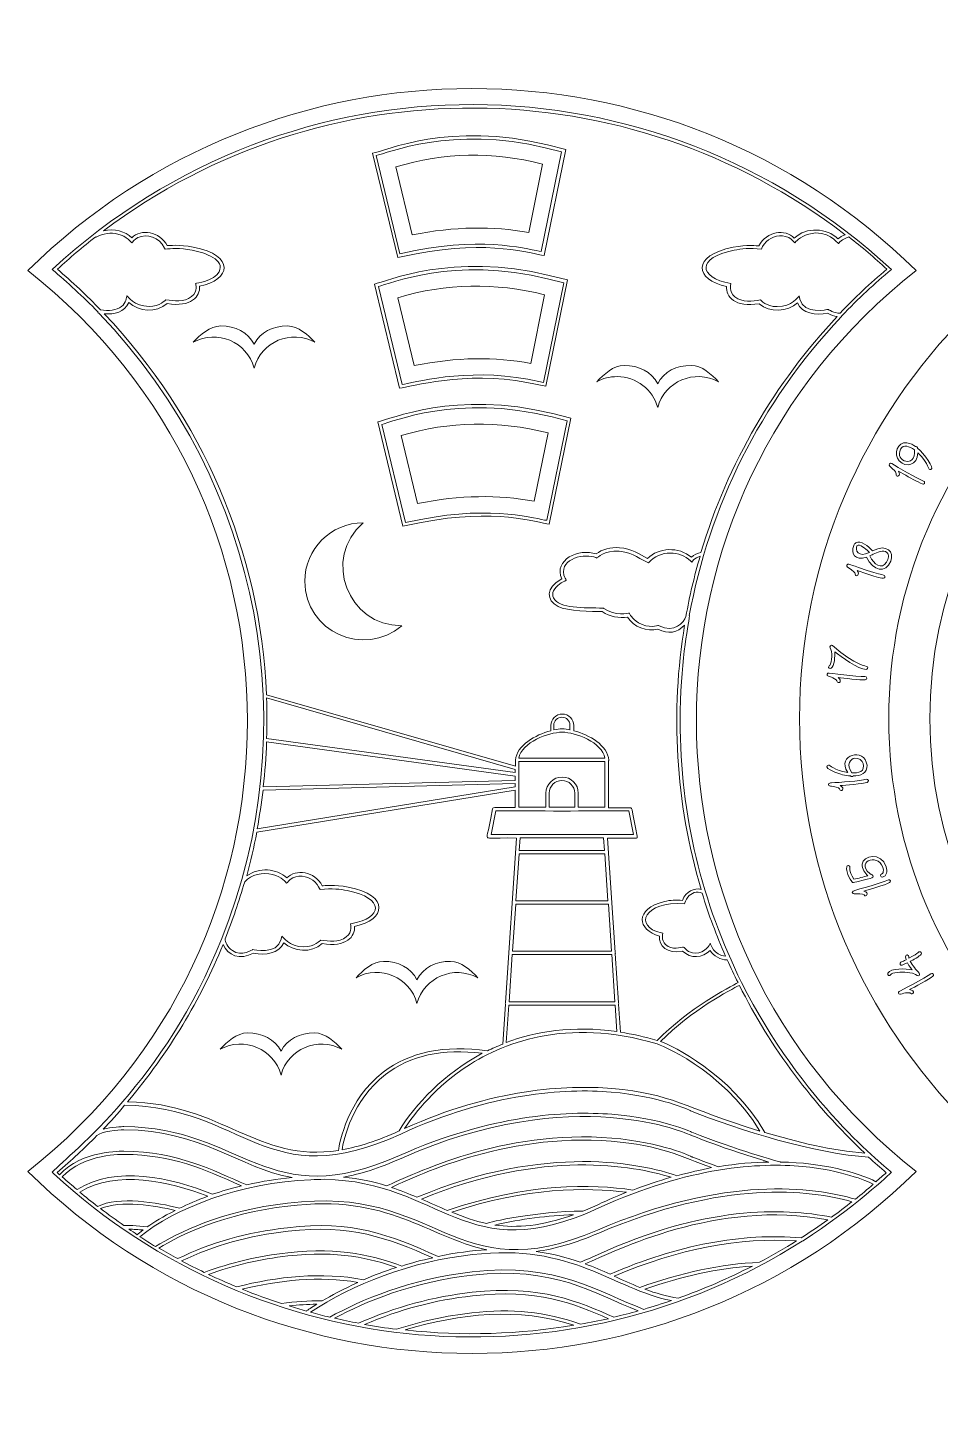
# Model space of a CAD drawing. Header units: inches. Extents: x 0.4 to 23.6, y -0.3 to 8.3.
# Drawn here: x 0.44 to 6.09, y -0.31 to 8.28 of the extents above; entities that cross this region are included whole.
import ezdxf

# ---------------------------------------------------------------- set-up
doc = ezdxf.new("R2010")
doc.units = ezdxf.units.IN
doc.header["$MEASUREMENT"] = 0
doc.layers.add('_U+0421_U+043B_U+043E_U+0439 1', color=7, linetype='Continuous')

msp = doc.modelspace()

# ---------------------------------------------------------------- linework, layer by layer
at = {"layer": '_U+0421_U+043B_U+043E_U+0439 1', "lineweight": 0}
for points in [[(4.0056, 3.2611), (4.0111, 3.1833), (3.4833, 3.1833), (3.4889, 3.2611), (4.0056, 3.2611)], [(3.4819, 3.1625), (4.0125, 3.1625), (4.0319, 2.8708), (3.4611, 2.8708), (3.4819, 3.1625)], [(3.4611, 2.85), (4.0347, 2.85), (4.0542, 2.5583), (3.4417, 2.5583), (3.4611, 2.85)], [(3.4389, 2.5375), (4.0556, 2.5375), (4.075, 2.2458), (3.4208, 2.2458), (3.4389, 2.5375)]]:
    msp.add_lwpolyline(points, dxfattribs=at)
at = {"layer": '_U+0421_U+043B_U+043E_U+0439 1', "color": 1, "lineweight": 9, "true_color": 0xff0000}
for points in [[(5.9403, 6.775), (4.4139, 8.2792), (1.9653, 8.2778), (0.4403, 6.775), (2.2528, 5.3528), (2.2542, 2.6194), (0.4403, 1.1944), (1.9667, -0.3097), (4.4153, -0.3083), (5.9403, 1.1944), (4.1278, 2.6181), (4.125, 5.3514), (5.9403, 6.775)], [(3.6278, 7.4347), (3.6278, 7.4347), (3.5417, 7.0097), (3.5417, 7.0097), (3.3222, 7.0514), (3.0819, 7.0486), (2.8208, 6.9958), (2.8208, 6.9958), (2.7194, 7.4167), (2.7194, 7.4167), (3.0167, 7.5083), (3.3194, 7.5125), (3.6278, 7.4347)], [(8.7625, 0.4556), (6.8083, 0.4556), (5.2181, 2.0458), (5.2181, 4), (5.2181, 5.9542), (6.8083, 7.5444), (8.7625, 7.5444), (10.7167, 7.5444), (12.3083, 5.9542), (12.3083, 4), (12.3083, 2.0458), (10.7181, 0.4556), (8.7625, 0.4556)], [(8.7625, 6.9917), (7.1125, 6.9917), (5.7708, 5.65), (5.7708, 4), (5.7708, 2.35), (7.1125, 1.0083), (8.7625, 1.0083), (10.4125, 1.0083), (11.7542, 2.35), (11.7542, 4), (11.7542, 5.65), (10.4125, 6.9917), (8.7625, 6.9917)], [(3.6403, 6.625), (3.6403, 6.625), (3.5542, 6.2), (3.5542, 6.2), (3.3347, 6.2417), (3.0944, 6.2389), (2.8333, 6.1861), (2.8333, 6.1861), (2.7319, 6.6069), (2.7319, 6.6069), (3.0292, 6.6972), (3.3333, 6.7014), (3.6403, 6.625)], [(8.7625, 1.2625), (7.2528, 1.2625), (6.025, 2.4903), (6.025, 4), (6.025, 5.5097), (7.2542, 6.7375), (8.7625, 6.7375), (10.2722, 6.7375), (11.5, 5.5097), (11.5, 4), (11.5, 2.4903), (10.2722, 1.2625), (8.7625, 1.2625)], [(3.575, 5.3458), (3.3556, 5.3875), (3.1153, 5.3847), (2.8542, 5.3319), (2.8542, 5.3319), (2.7528, 5.7528), (2.7528, 5.7528), (3.0514, 5.8431), (3.3542, 5.8458), (3.6625, 5.7694), (3.6625, 5.7694), (3.575, 5.3458), (3.575, 5.3458)]]:
    msp.add_open_spline(points, degree=3, knots=[0, 0, 0, 0, 1, 1, 1, 2, 2, 2, 3, 3, 3, 4, 4, 4, 4], dxfattribs=at)
at = {"layer": '_U+0421_U+043B_U+043E_U+0439 1', "lineweight": 0}
for points, knots in [([(4.8597, 2.3653), (4.6167, 2.8542), (4.4792, 3.3986), (4.4792, 3.9861), (4.4792, 4.3389), (4.5278, 4.5681), (4.5375, 4.6375), (4.5375, 4.6375), (4.5361, 4.6375), (4.5361, 4.6375), (4.6569, 5.3042), (4.9694, 5.9514), (5.4778, 6.4903), (5.4778, 6.4903), (5.4792, 6.4903), (5.4792, 6.4903), (5.4792, 6.4903), (5.4792, 6.4917), (5.4792, 6.4917), (5.5847, 6.6042), (5.6819, 6.6944), (5.7875, 6.7819), (4.3264, 8.1333), (2.0778, 8.1542), (0.5917, 6.7819), (0.6875, 6.7), (0.7792, 6.6167), (0.8764, 6.5167), (0.8764, 6.5167), (0.875, 6.5125), (0.875, 6.5125), (0.8764, 6.5125), (0.8792, 6.5111), (0.8806, 6.5111), (1.9083, 5.4417), (2.1556, 3.9194), (1.6417, 2.6375), (1.6417, 2.6375), (1.6417, 2.6375), (1.6417, 2.6375), (1.6417, 2.6375), (1.6417, 2.6375), (1.6417, 2.6375), (1.2847, 1.7458), (0.7153, 1.3181), (0.5917, 1.1903), (0.5917, 1.1903), (0.6, 1.1819), (0.6, 1.1819), (1.8861, -0.0069), (3.7958, -0.1528), (5.2347, 0.7625), (5.2361, 0.7625), (5.2389, 0.7639), (5.2403, 0.7653), (5.5597, 0.9694), (5.7792, 1.1819), (5.7875, 1.1889), (5.7625, 1.2153), (5.2306, 1.6194), (4.8597, 2.3653)], [0, 0, 0, 0, 1, 1, 1, 2, 2, 2, 3, 3, 3, 4, 4, 4, 5, 5, 5, 6, 6, 6, 7, 7, 7, 8, 8, 8, 9, 9, 9, 10, 10, 10, 11, 11, 11, 12, 12, 12, 13, 13, 13, 14, 14, 14, 15, 15, 15, 16, 16, 16, 17, 17, 17, 18, 18, 18, 19, 19, 19, 20, 20, 20, 20]), ([(0.9139, 6.5069), (0.975, 6.5014), (1.0417, 6.5194), (1.0653, 6.5764), (1.1278, 6.5208), (1.2361, 6.5111), (1.3028, 6.5708), (1.4514, 6.5458), (1.5097, 6.6153), (1.5042, 6.6778), (1.6958, 6.7167), (1.7306, 6.8681), (1.4639, 6.9208), (1.3792, 6.9375), (1.3139, 6.9292), (1.3042, 6.9292), (1.2569, 7.0194), (1.1403, 7.0347), (1.0847, 6.9778), (1.0417, 7.0181), (0.9778, 7.0375), (0.9097, 7.0208), (2.2667, 8.0444), (4.1514, 8.0347), (5.5, 6.9972), (5.4833, 6.9903), (5.4667, 6.9806), (5.4556, 6.9708), (5.3875, 7.0417), (5.2611, 7.0458), (5.1861, 6.9764), (5.1306, 7.0333), (5.0139, 7.0194), (4.9667, 6.9278), (4.9583, 6.9278), (4.8931, 6.9375), (4.8069, 6.9194), (4.5458, 6.8681), (4.5722, 6.7153), (4.7667, 6.6764), (4.7611, 6.6139), (4.8181, 6.5444), (4.9681, 6.5694), (5.0347, 6.5111), (5.1431, 6.5194), (5.2056, 6.575), (5.2319, 6.5083), (5.3208, 6.4958), (5.3917, 6.5111), (5.4125, 6.5), (5.4319, 6.4931), (5.4514, 6.4903), (5.0667, 6.0792), (4.7736, 5.5833), (4.6083, 5.0278), (4.5861, 5.0236), (4.5653, 5.0153), (4.5486, 4.9986), (4.4722, 5.0667), (4.3444, 5.0597), (4.2778, 4.9917), (4.2264, 5.0153), (4.1819, 5.0528), (4.1028, 5.0583), (4.05, 5.0625), (3.9944, 5.0472), (3.9597, 5.0194), (3.8514, 5.0569), (3.6944, 4.9833), (3.7458, 4.8653), (3.6444, 4.8083), (3.65, 4.7333), (3.7236, 4.6944), (3.7792, 4.6653), (3.9347, 4.6625), (3.9972, 4.6625), (4.0431, 4.6306), (4.1014, 4.6208), (4.1542, 4.6278), (4.1903, 4.5667), (4.275, 4.5361), (4.3417, 4.5528), (4.4042, 4.5194), (4.4639, 4.5319), (4.5069, 4.5792), (4.4194, 4.0458), (4.4486, 3.4806), (4.6097, 2.9417), (4.5667, 2.9528), (4.5167, 2.9292), (4.4931, 2.8736), (4.4556, 2.8778), (4.4181, 2.875), (4.3819, 2.8667), (4.1944, 2.8208), (4.2139, 2.6889), (4.3514, 2.6528), (4.3472, 2.5931), (4.3958, 2.5389), (4.4944, 2.5597), (4.5431, 2.5097), (4.6194, 2.5167), (4.6653, 2.5639), (4.6861, 2.5292), (4.7278, 2.5042), (4.7708, 2.5056), (4.7917, 2.4583), (4.8139, 2.4111), (4.8375, 2.3639), (4.7861, 2.3375), (4.5278, 2.2028), (4.3375, 2.0056), (4.2583, 2.0292), (4.1819, 2.0458), (4.1097, 2.0569), (4.1097, 2.0569), (4.0986, 2.2306), (4.0986, 2.2306), (4.1, 2.2333), (4.1, 2.2361), (4.0986, 2.2389), (4.0986, 2.2389), (4.0778, 2.5444), (4.0778, 2.5444), (4.0778, 2.5458), (4.0792, 2.5472), (4.0778, 2.55), (4.0778, 2.55), (4.0292, 3.2583), (4.0292, 3.2583), (4.0292, 3.2583), (4.2042, 3.2583), (4.2042, 3.2583), (4.2111, 3.2583), (4.2153, 3.2639), (4.2139, 3.2708), (4.1778, 3.4333), (4.1861, 3.4472), (4.1694, 3.4472), (4.1694, 3.4472), (4.0361, 3.4472), (4.0361, 3.4472), (4.0361, 3.4472), (4.0361, 3.7375), (4.0361, 3.7375), (4.0361, 3.7389), (4.0375, 3.7403), (4.0375, 3.7417), (4.0306, 3.8347), (3.9167, 3.9), (3.8208, 3.9236), (3.8208, 3.9236), (3.8208, 3.9569), (3.8208, 3.9569), (3.8208, 3.9958), (3.7889, 4.0278), (3.75, 4.0278), (3.7111, 4.0278), (3.6792, 3.9958), (3.6792, 3.9569), (3.6792, 3.9569), (3.6792, 3.9236), (3.6792, 3.9236), (3.5833, 3.9), (3.4667, 3.8347), (3.4597, 3.7417), (3.4597, 3.7403), (3.4597, 3.7389), (3.4597, 3.7375), (3.4597, 3.7375), (3.4597, 3.7042), (3.4597, 3.7042), (3.4597, 3.7042), (1.9194, 4.1472), (1.9194, 4.1472), (1.8792, 5.0389), (1.5222, 5.8639), (0.9139, 6.5069)], [0, 0, 0, 0, 1, 1, 1, 2, 2, 2, 3, 3, 3, 4, 4, 4, 5, 5, 5, 6, 6, 6, 7, 7, 7, 8, 8, 8, 9, 9, 9, 10, 10, 10, 11, 11, 11, 12, 12, 12, 13, 13, 13, 14, 14, 14, 15, 15, 15, 16, 16, 16, 17, 17, 17, 18, 18, 18, 19, 19, 19, 20, 20, 20, 21, 21, 21, 22, 22, 22, 23, 23, 23, 24, 24, 24, 25, 25, 25, 26, 26, 26, 27, 27, 27, 28, 28, 28, 29, 29, 29, 30, 30, 30, 31, 31, 31, 32, 32, 32, 33, 33, 33, 34, 34, 34, 35, 35, 35, 36, 36, 36, 37, 37, 37, 38, 38, 38, 39, 39, 39, 40, 40, 40, 41, 41, 41, 42, 42, 42, 43, 43, 43, 44, 44, 44, 45, 45, 45, 46, 46, 46, 47, 47, 47, 48, 48, 48, 49, 49, 49, 50, 50, 50, 51, 51, 51, 52, 52, 52, 53, 53, 53, 54, 54, 54, 55, 55, 55, 56, 56, 56, 57, 57, 57, 58, 58, 58, 59, 59, 59, 59]), ([(2.8444, 6.8778), (3.3014, 6.9694), (3.5625, 6.8764), (3.6375, 6.8681), (3.6375, 6.8681), (3.7708, 7.525), (3.7708, 7.525), (3.7708, 7.525), (3.6583, 7.5528), (3.6583, 7.5528), (3.0569, 7.7028), (2.6458, 7.5139), (2.575, 7.5014), (2.575, 7.5014), (2.7306, 6.8556), (2.7306, 6.8556), (2.7306, 6.8556), (2.8444, 6.8778), (2.8444, 6.8778)], [0, 0, 0, 0, 1, 1, 1, 2, 2, 2, 3, 3, 3, 4, 4, 4, 5, 5, 5, 6, 6, 6, 6]), ([(3.6514, 7.5333), (3.6514, 7.5333), (3.7444, 7.5097), (3.7444, 7.5097), (3.7444, 7.5097), (3.6194, 6.8931), (3.6194, 6.8931), (3.5583, 6.8986), (3.2944, 6.9889), (2.8389, 6.8986), (2.8389, 6.8986), (2.7444, 6.8792), (2.7444, 6.8792), (2.7444, 6.8792), (2.5972, 7.4875), (2.5972, 7.4875), (2.6569, 7.4972), (3.0639, 7.6792), (3.6514, 7.5333)], [0, 0, 0, 0, 1, 1, 1, 2, 2, 2, 3, 3, 3, 4, 4, 4, 5, 5, 5, 6, 6, 6, 6]), ([(0.6236, 6.7833), (0.7, 6.8542), (0.7806, 6.9208), (0.8625, 6.9847), (0.8625, 6.9847), (0.8639, 6.9819), (0.8639, 6.9819), (0.9056, 7.0042), (0.9569, 7.0125), (0.9972, 7.0014), (1.0583, 6.9861), (1.0792, 6.9514), (1.0847, 6.9458), (1.0903, 6.9514), (1.0972, 6.9681), (1.1222, 6.9792), (1.1778, 7.0056), (1.2542, 6.9833), (1.2875, 6.9139), (1.2875, 6.9139), (1.2903, 6.9083), (1.2903, 6.9083), (1.3278, 6.9097), (1.3792, 6.9167), (1.4583, 6.9014), (1.5403, 6.8847), (1.6639, 6.8417), (1.625, 6.7681), (1.5944, 6.7097), (1.4819, 6.6958), (1.4792, 6.6958), (1.4792, 6.6917), (1.4972, 6.6472), (1.4542, 6.6139), (1.4069, 6.5764), (1.3458, 6.5875), (1.2958, 6.5944), (1.2931, 6.5931), (1.2597, 6.5528), (1.1917, 6.5528), (1.0986, 6.5528), (1.0583, 6.6167), (1.0542, 6.6194), (1.05, 6.6083), (1.05, 6.575), (1.0208, 6.5528), (0.9903, 6.5292), (0.9417, 6.5222), (0.8903, 6.5319), (0.8056, 6.6194), (0.7167, 6.7042), (0.6236, 6.7833)], [0, 0, 0, 0, 1, 1, 1, 2, 2, 2, 3, 3, 3, 4, 4, 4, 5, 5, 5, 6, 6, 6, 7, 7, 7, 8, 8, 8, 9, 9, 9, 10, 10, 10, 11, 11, 11, 12, 12, 12, 13, 13, 13, 14, 14, 14, 15, 15, 15, 16, 16, 16, 17, 17, 17, 17]), ([(5.4694, 6.5111), (5.4306, 6.5111), (5.3986, 6.5333), (5.3944, 6.5347), (5.3931, 6.5347), (5.2444, 6.4972), (5.2208, 6.5986), (5.2208, 6.5986), (5.2167, 6.6181), (5.2167, 6.6181), (5.2111, 6.6139), (5.1736, 6.5514), (5.0792, 6.5514), (5.0111, 6.5514), (4.9792, 6.5917), (4.9764, 6.5931), (4.925, 6.5861), (4.8653, 6.575), (4.8181, 6.6125), (4.7778, 6.6444), (4.7931, 6.6903), (4.7931, 6.6944), (4.5875, 6.7319), (4.5819, 6.8556), (4.8139, 6.9014), (4.8569, 6.9097), (4.9111, 6.9153), (4.9819, 6.9083), (4.9833, 6.9125), (4.9917, 6.9333), (5.0139, 6.9542), (5.0444, 6.9833), (5.1, 7.0042), (5.1514, 6.9792), (5.1764, 6.9667), (5.1833, 6.9514), (5.1889, 6.9458), (5.1931, 6.95), (5.2181, 6.9861), (5.2764, 7.0014), (5.3944, 7.0319), (5.4569, 6.9431), (5.4583, 6.9417), (5.4597, 6.9431), (5.4819, 6.9722), (5.5236, 6.9833), (5.6042, 6.9208), (5.6833, 6.8542), (5.7597, 6.7833), (5.6556, 6.6972), (5.5597, 6.6069), (5.4694, 6.5111)], [0, 0, 0, 0, 1, 1, 1, 2, 2, 2, 3, 3, 3, 4, 4, 4, 5, 5, 5, 6, 6, 6, 7, 7, 7, 8, 8, 8, 9, 9, 9, 10, 10, 10, 11, 11, 11, 12, 12, 12, 13, 13, 13, 14, 14, 14, 15, 15, 15, 16, 16, 16, 17, 17, 17, 17]), ([(2.5861, 6.6917), (2.5861, 6.6917), (2.7417, 6.0458), (2.7417, 6.0458), (2.8083, 6.0542), (3.1486, 6.1556), (3.5306, 6.0819), (3.5306, 6.0819), (3.6486, 6.0597), (3.6486, 6.0597), (3.6486, 6.0597), (3.7819, 6.7167), (3.7819, 6.7167), (3.7819, 6.7167), (3.6694, 6.7444), (3.6694, 6.7444), (3.0681, 6.8931), (2.6569, 6.7042), (2.5861, 6.6917)], [0, 0, 0, 0, 1, 1, 1, 2, 2, 2, 3, 3, 3, 4, 4, 4, 5, 5, 5, 6, 6, 6, 6]), ([(3.6333, 6.0819), (3.6333, 6.0819), (3.5361, 6.1014), (3.5361, 6.1014), (3.1528, 6.175), (2.8139, 6.0764), (2.7583, 6.0694), (2.7583, 6.0694), (2.6111, 6.6764), (2.6111, 6.6764), (2.6708, 6.6875), (3.0764, 6.8694), (3.6653, 6.7222), (3.6653, 6.7222), (3.7583, 6.6986), (3.7583, 6.6986), (3.7583, 6.6986), (3.6333, 6.0819), (3.6333, 6.0819)], [0, 0, 0, 0, 1, 1, 1, 2, 2, 2, 3, 3, 3, 4, 4, 4, 5, 5, 5, 6, 6, 6, 6]), ([(1.8417, 6.1708), (1.7986, 6.3347), (1.6111, 6.4125), (1.4653, 6.3306), (1.5069, 6.3764), (1.5681, 6.4319), (1.6347, 6.4319), (1.725, 6.4319), (1.8042, 6.3931), (1.8417, 6.3181), (1.8792, 6.3944), (1.9583, 6.4319), (2.0486, 6.4319), (2.1153, 6.4319), (2.175, 6.3764), (2.2181, 6.3306), (2.0708, 6.4125), (1.8847, 6.3347), (1.8417, 6.1708)], [0, 0, 0, 0, 1, 1, 1, 2, 2, 2, 3, 3, 3, 4, 4, 4, 5, 5, 5, 6, 6, 6, 6]), ([(4.0889, 6.1181), (4.0431, 6.1181), (4, 6.1069), (3.9639, 6.0861), (4.0056, 6.1319), (4.0667, 6.1875), (4.1333, 6.1875), (4.2236, 6.1875), (4.3028, 6.1486), (4.3403, 6.0736), (4.3778, 6.15), (4.4569, 6.1875), (4.5472, 6.1875), (4.6139, 6.1875), (4.6736, 6.1319), (4.7167, 6.0861), (4.5694, 6.1667), (4.3833, 6.0889), (4.3403, 5.9264), (4.3097, 6.0361), (4.2097, 6.1181), (4.0889, 6.1181)], [0, 0, 0, 0, 1, 1, 1, 2, 2, 2, 3, 3, 3, 4, 4, 4, 5, 5, 5, 6, 6, 6, 7, 7, 7, 7]), ([(2.6069, 5.8375), (2.6069, 5.8375), (2.7625, 5.1917), (2.7625, 5.1917), (2.7625, 5.1917), (2.8764, 5.2139), (2.8764, 5.2139), (3.3333, 5.3056), (3.5944, 5.2125), (3.6694, 5.2042), (3.6694, 5.2042), (3.8028, 5.8611), (3.8028, 5.8611), (3.8028, 5.8611), (3.6903, 5.8889), (3.6903, 5.8889), (3.0875, 6.0389), (2.6764, 5.85), (2.6069, 5.8375)], [0, 0, 0, 0, 1, 1, 1, 2, 2, 2, 3, 3, 3, 4, 4, 4, 5, 5, 5, 6, 6, 6, 6]), ([(3.6542, 5.2278), (3.5931, 5.2333), (3.3292, 5.3236), (2.8736, 5.2333), (2.8736, 5.2333), (2.7792, 5.2139), (2.7792, 5.2139), (2.7792, 5.2139), (2.6319, 5.8222), (2.6319, 5.8222), (2.6917, 5.8333), (3.0972, 6.0153), (3.6861, 5.8681), (3.6861, 5.8681), (3.7792, 5.8444), (3.7792, 5.8444), (3.7792, 5.8444), (3.6542, 5.2278), (3.6542, 5.2278)], [0, 0, 0, 0, 1, 1, 1, 2, 2, 2, 3, 3, 3, 4, 4, 4, 5, 5, 5, 6, 6, 6, 6]), ([(5.8361, 5.5958), (5.7958, 5.6375), (5.8264, 5.7153), (5.8819, 5.7083), (5.9056, 5.7056), (5.9222, 5.6931), (5.9361, 5.6847), (5.9389, 5.6847), (5.9417, 5.6847), (5.9444, 5.6833), (5.9486, 5.6806), (5.9486, 5.6764), (5.9486, 5.675), (5.9889, 5.6417), (6.0597, 5.5486), (6.0306, 5.5417), (6.0111, 5.5361), (6.0264, 5.575), (5.95, 5.6458), (5.9486, 5.5681), (5.8778, 5.5528), (5.8361, 5.5958)], [0, 0, 0, 0, 1, 1, 1, 2, 2, 2, 3, 3, 3, 4, 4, 4, 5, 5, 5, 6, 6, 6, 7, 7, 7, 7]), ([(5.9292, 5.6639), (5.8986, 5.6861), (5.8625, 5.7014), (5.8444, 5.6681), (5.8042, 5.5944), (5.9403, 5.5444), (5.9292, 5.6639)], [0, 0, 0, 0, 1, 1, 1, 2, 2, 2, 2]), ([(5.8167, 5.5069), (5.8222, 5.4944), (5.8472, 5.5014), (5.8319, 5.5319), (5.8694, 5.5097), (5.9125, 5.4861), (5.9528, 5.4653), (5.9722, 5.4556), (5.9861, 5.4472), (5.9917, 5.4569), (5.9944, 5.4625), (5.9917, 5.4694), (5.9861, 5.4708), (5.95, 5.4833), (5.825, 5.5583), (5.7889, 5.5792), (5.7792, 5.5861), (5.7667, 5.5722), (5.7778, 5.5625), (5.8306, 5.5167), (5.8125, 5.5167), (5.8167, 5.5069)], [0, 0, 0, 0, 1, 1, 1, 2, 2, 2, 3, 3, 3, 4, 4, 4, 5, 5, 5, 6, 6, 6, 7, 7, 7, 7]), ([(2.1556, 4.85), (2.1556, 5.05), (2.3167, 5.2125), (2.5167, 5.2125), (2.2611, 4.9917), (2.4222, 4.5736), (2.7556, 4.575), (2.5236, 4.375), (2.1556, 4.5375), (2.1556, 4.85)], [0, 0, 0, 0, 1, 1, 1, 2, 2, 2, 3, 3, 3, 3]), ([(5.5542, 5.0722), (5.5569, 5.0792), (5.5611, 5.0847), (5.5667, 5.0875), (5.5986, 5.1069), (5.6431, 5.0667), (5.6708, 5.0389), (5.7611, 5.0861), (5.8042, 5.0306), (5.7833, 4.975), (5.7528, 4.8958), (5.6736, 4.9153), (5.6333, 4.9986), (5.5639, 4.9778), (5.5319, 5.0222), (5.5542, 5.0722)], [0, 0, 0, 0, 1, 1, 1, 2, 2, 2, 3, 3, 3, 4, 4, 4, 5, 5, 5, 5]), ([(5.6278, 5.0194), (5.6347, 5.0222), (5.6431, 5.025), (5.6514, 5.0292), (5.6375, 5.0431), (5.6014, 5.0764), (5.5819, 5.0736), (5.5556, 5.0681), (5.5722, 5.0014), (5.6278, 5.0194)], [0, 0, 0, 0, 1, 1, 1, 2, 2, 2, 3, 3, 3, 3]), ([(3.7597, 4.8889), (3.7375, 4.9958), (3.8917, 5.0236), (3.9583, 4.9972), (3.9583, 4.9972), (3.9639, 4.9944), (3.9639, 4.9944), (3.9653, 4.9958), (4.0097, 5.0417), (4.1014, 5.0361), (4.1722, 5.0319), (4.2014, 5.0028), (4.2833, 4.9653), (4.3556, 5.0472), (4.4819, 5.0389), (4.5431, 4.9764), (4.5431, 4.9764), (4.5514, 4.9681), (4.5514, 4.9681), (4.5556, 4.9736), (4.5653, 4.9944), (4.6028, 5.0056), (4.5667, 4.8819), (4.5375, 4.7583), (4.5153, 4.6319), (4.5028, 4.5986), (4.4431, 4.5222), (4.3486, 4.575), (4.3486, 4.575), (4.3444, 4.5764), (4.3444, 4.5764), (4.3431, 4.5764), (4.2833, 4.5556), (4.2208, 4.5931), (4.1792, 4.6181), (4.1667, 4.65), (4.1653, 4.6528), (4.1569, 4.6528), (4.0764, 4.6319), (4.0069, 4.6819), (4.0069, 4.6819), (4.0042, 4.6833), (4.0042, 4.6833), (3.8819, 4.6889), (3.7319, 4.6778), (3.6958, 4.7486), (3.6889, 4.7611), (3.6889, 4.7778), (3.6958, 4.7917), (3.7125, 4.8264), (3.7514, 4.8444), (3.7736, 4.8569), (3.7708, 4.8639), (3.7625, 4.8736), (3.7597, 4.8889)], [0, 0, 0, 0, 1, 1, 1, 2, 2, 2, 3, 3, 3, 4, 4, 4, 5, 5, 5, 6, 6, 6, 7, 7, 7, 8, 8, 8, 9, 9, 9, 10, 10, 10, 11, 11, 11, 12, 12, 12, 13, 13, 13, 14, 14, 14, 15, 15, 15, 16, 16, 16, 17, 17, 17, 18, 18, 18, 18]), ([(5.6625, 5.0111), (5.6597, 5.0097), (5.6556, 5.0083), (5.6528, 5.0069), (5.6792, 4.9542), (5.7278, 4.9208), (5.7569, 4.9681), (5.7694, 4.9889), (5.7764, 5.0139), (5.7597, 5.0292), (5.7403, 5.0472), (5.6958, 5.0278), (5.675, 5.0181), (5.675, 5.0181), (5.675, 5.0181), (5.675, 5.0181), (5.6694, 5.0153), (5.6653, 5.0125), (5.6625, 5.0111)], [0, 0, 0, 0, 1, 1, 1, 2, 2, 2, 3, 3, 3, 4, 4, 4, 5, 5, 5, 6, 6, 6, 6]), ([(5.5542, 4.9097), (5.5681, 4.8958), (5.5583, 4.8972), (5.5639, 4.8889), (5.5722, 4.8778), (5.5944, 4.8903), (5.575, 4.9167), (5.7569, 4.8542), (5.7417, 4.8681), (5.7472, 4.8778), (5.7486, 4.8931), (5.7472, 4.8792), (5.5833, 4.9361), (5.5194, 4.9583), (5.5208, 4.9583), (5.5167, 4.9556), (5.5125, 4.9542), (5.5097, 4.9486), (5.5111, 4.9431), (5.5125, 4.9361), (5.5361, 4.9278), (5.5542, 4.9097)], [0, 0, 0, 0, 1, 1, 1, 2, 2, 2, 3, 3, 3, 4, 4, 4, 5, 5, 5, 6, 6, 6, 7, 7, 7, 7]), ([(5.4139, 4.3111), (5.4347, 4.3236), (5.4389, 4.3889), (5.4361, 4.4139), (5.475, 4.3819), (5.5847, 4.3042), (5.6306, 4.3042), (5.6375, 4.3042), (5.6431, 4.3125), (5.6389, 4.3194), (5.6319, 4.3292), (5.5708, 4.3222), (5.4222, 4.4514), (5.4139, 4.4597), (5.4014, 4.4472), (5.4083, 4.4375), (5.4236, 4.4167), (5.4181, 4.35), (5.4056, 4.3278), (5.3986, 4.3264), (5.3958, 4.3181), (5.4014, 4.3111), (5.4028, 4.3111), (5.4111, 4.3097), (5.4139, 4.3111)], [0, 0, 0, 0, 1, 1, 1, 2, 2, 2, 3, 3, 3, 4, 4, 4, 5, 5, 5, 6, 6, 6, 7, 7, 7, 8, 8, 8, 8]), ([(5.4153, 4.2556), (5.4236, 4.2528), (5.4472, 4.2417), (5.45, 4.2333), (5.4514, 4.2306), (5.45, 4.2278), (5.4542, 4.225), (5.4639, 4.2153), (5.4833, 4.2319), (5.4583, 4.2542), (5.4861, 4.25), (5.6, 4.2375), (5.625, 4.2403), (5.6389, 4.2417), (5.6361, 4.2611), (5.6236, 4.2597), (5.5722, 4.2569), (5.4, 4.2847), (5.3931, 4.2806), (5.3889, 4.2778), (5.3875, 4.2722), (5.3903, 4.2667), (5.3944, 4.2625), (5.3958, 4.2625), (5.4153, 4.2556)], [0, 0, 0, 0, 1, 1, 1, 2, 2, 2, 3, 3, 3, 4, 4, 4, 5, 5, 5, 6, 6, 6, 7, 7, 7, 8, 8, 8, 8]), ([(1.9181, 4.1278), (1.9181, 4.1278), (3.4583, 3.6847), (3.4583, 3.6847), (3.4583, 3.6847), (3.4583, 3.6653), (3.4583, 3.6653), (3.4583, 3.6653), (1.9194, 3.8764), (1.9194, 3.8764), (1.9222, 3.9694), (1.9222, 4.0403), (1.9181, 4.1278)], [0, 0, 0, 0, 1, 1, 1, 2, 2, 2, 3, 3, 3, 4, 4, 4, 4]), ([(3.7986, 3.9306), (3.7625, 3.9375), (3.7347, 3.9375), (3.6972, 3.9306), (3.6972, 3.9306), (3.6972, 3.9583), (3.6972, 3.9583), (3.6972, 3.9861), (3.7194, 4.0083), (3.7472, 4.0083), (3.775, 4.0083), (3.7972, 3.9861), (3.7972, 3.9583), (3.7972, 3.9583), (3.7972, 3.9306), (3.7972, 3.9306), (3.7972, 3.9306), (3.7986, 3.9306), (3.7986, 3.9306)], [0, 0, 0, 0, 1, 1, 1, 2, 2, 2, 3, 3, 3, 4, 4, 4, 5, 5, 5, 6, 6, 6, 6]), ([(3.7486, 3.9153), (3.8333, 3.9153), (3.9958, 3.8528), (4.0139, 3.7542), (4.0139, 3.7542), (3.4806, 3.7542), (3.4806, 3.7542), (3.4986, 3.8528), (3.6639, 3.9153), (3.7486, 3.9153)], [0, 0, 0, 0, 1, 1, 1, 2, 2, 2, 3, 3, 3, 3]), ([(1.9194, 3.8556), (1.9194, 3.8556), (3.4583, 3.6431), (3.4583, 3.6431), (3.4583, 3.6431), (3.4583, 3.6167), (3.4583, 3.6167), (3.4583, 3.6167), (1.8986, 3.5764), (1.8986, 3.5764), (1.9097, 3.6694), (1.9153, 3.7625), (1.9194, 3.8556)], [0, 0, 0, 0, 1, 1, 1, 2, 2, 2, 3, 3, 3, 4, 4, 4, 4]), ([(5.4361, 3.6681), (5.4264, 3.6722), (5.3889, 3.6889), (5.3875, 3.7), (5.3875, 3.7056), (5.3903, 3.7111), (5.3972, 3.7111), (5.4069, 3.7125), (5.4306, 3.6792), (5.5167, 3.6667), (5.4444, 3.7764), (5.6236, 3.8222), (5.6361, 3.7111), (5.6417, 3.6625), (5.5944, 3.6417), (5.55, 3.6444), (5.5486, 3.6431), (5.5472, 3.6403), (5.5417, 3.6403), (5.5389, 3.6403), (5.5361, 3.6417), (5.5333, 3.6444), (5.5, 3.6472), (5.4708, 3.6542), (5.4361, 3.6681), (5.4361, 3.6681), (5.4361, 3.6681), (5.4361, 3.6681)], [0, 0, 0, 0, 1, 1, 1, 2, 2, 2, 3, 3, 3, 4, 4, 4, 5, 5, 5, 6, 6, 6, 7, 7, 7, 8, 8, 8, 9, 9, 9, 9]), ([(3.4792, 3.7333), (3.4792, 3.7333), (4.0139, 3.7333), (4.0139, 3.7333), (4.0139, 3.7333), (4.0139, 3.45), (4.0139, 3.45), (4.0139, 3.45), (3.8486, 3.45), (3.8486, 3.45), (3.8486, 3.45), (3.8486, 3.5375), (3.8486, 3.5375), (3.8486, 3.5931), (3.8042, 3.6375), (3.7486, 3.6375), (3.6931, 3.6375), (3.6486, 3.5931), (3.6486, 3.5375), (3.6486, 3.5375), (3.6486, 3.45), (3.6486, 3.45), (3.6486, 3.45), (3.4806, 3.45), (3.4806, 3.45), (3.4806, 3.45), (3.4806, 3.7333), (3.4806, 3.7333), (3.4806, 3.7333), (3.4792, 3.7333), (3.4792, 3.7333)], [0, 0, 0, 0, 1, 1, 1, 2, 2, 2, 3, 3, 3, 4, 4, 4, 5, 5, 5, 6, 6, 6, 7, 7, 7, 8, 8, 8, 9, 9, 9, 10, 10, 10, 10]), ([(5.5431, 3.6639), (5.5611, 3.6625), (5.5819, 3.6639), (5.5972, 3.6722), (5.6306, 3.6903), (5.6153, 3.7583), (5.5611, 3.7542), (5.5361, 3.7528), (5.5014, 3.7125), (5.5431, 3.6639)], [0, 0, 0, 0, 1, 1, 1, 2, 2, 2, 3, 3, 3, 3]), ([(3.8278, 3.45), (3.8278, 3.45), (3.6681, 3.45), (3.6681, 3.45), (3.6681, 3.45), (3.6681, 3.5375), (3.6681, 3.5375), (3.6681, 3.5819), (3.7042, 3.6167), (3.7472, 3.6167), (3.7917, 3.6167), (3.8264, 3.5806), (3.8264, 3.5375), (3.8264, 3.5375), (3.8264, 3.45), (3.8264, 3.45), (3.8264, 3.45), (3.8278, 3.45), (3.8278, 3.45)], [0, 0, 0, 0, 1, 1, 1, 2, 2, 2, 3, 3, 3, 4, 4, 4, 5, 5, 5, 6, 6, 6, 6]), ([(5.4708, 3.5847), (5.4972, 3.5861), (5.6125, 3.5972), (5.6375, 3.6042), (5.6514, 3.6083), (5.6444, 3.6278), (5.6319, 3.6236), (5.5972, 3.6139), (5.4625, 3.6042), (5.4167, 3.6014), (5.4097, 3.6014), (5.3986, 3.6014), (5.3986, 3.5917), (5.3972, 3.5806), (5.4097, 3.5819), (5.4167, 3.5806), (5.4292, 3.5792), (5.4639, 3.5722), (5.4667, 3.5639), (5.4736, 3.5403), (5.5056, 3.5653), (5.4708, 3.5847)], [0, 0, 0, 0, 1, 1, 1, 2, 2, 2, 3, 3, 3, 4, 4, 4, 5, 5, 5, 6, 6, 6, 7, 7, 7, 7]), ([(1.65, 2.6), (1.6778, 2.5333), (1.7542, 2.5), (1.8389, 2.5472), (1.9097, 2.5319), (1.9972, 2.5444), (2.025, 2.6111), (2.0861, 2.5569), (2.1944, 2.5444), (2.2625, 2.6056), (2.4111, 2.5806), (2.4694, 2.65), (2.4639, 2.7125), (2.6569, 2.7514), (2.6861, 2.9042), (2.4236, 2.9556), (2.3389, 2.9722), (2.2736, 2.9639), (2.2639, 2.9639), (2.2153, 3.0556), (2.1, 3.0694), (2.0444, 3.0125), (1.9806, 3.0722), (1.8722, 3.0806), (1.7958, 3.025), (1.8208, 3.1139), (1.8403, 3.2042), (1.8583, 3.2958), (1.8583, 3.2958), (3.4583, 3.5556), (3.4583, 3.5556), (3.4583, 3.5556), (3.4583, 3.4486), (3.4583, 3.4486), (3.3361, 3.4458), (3.3208, 3.4556), (3.3181, 3.4403), (3.2847, 3.2681), (3.2806, 3.2708), (3.2861, 3.2639), (3.2917, 3.2569), (3.2917, 3.2611), (3.4667, 3.2597), (3.4667, 3.2597), (3.3972, 2.2389), (3.3972, 2.2389), (3.3958, 2.2361), (3.3958, 2.2333), (3.3972, 2.2306), (3.3972, 2.2306), (3.3806, 1.9833), (3.3806, 1.9833), (3.3472, 1.9694), (3.3153, 1.9556), (3.2861, 1.9417), (3.0208, 1.9792), (2.8042, 1.9347), (2.6403, 1.8097), (2.4208, 1.6403), (2.3708, 1.3736), (2.3639, 1.325), (1.8597, 1.2458), (1.6569, 1.6125), (1.0583, 1.6264), (1.3194, 1.9361), (1.5097, 2.2597), (1.65, 2.6)], [0, 0, 0, 0, 1, 1, 1, 2, 2, 2, 3, 3, 3, 4, 4, 4, 5, 5, 5, 6, 6, 6, 7, 7, 7, 8, 8, 8, 9, 9, 9, 10, 10, 10, 11, 11, 11, 12, 12, 12, 13, 13, 13, 14, 14, 14, 15, 15, 15, 16, 16, 16, 17, 17, 17, 18, 18, 18, 19, 19, 19, 20, 20, 20, 21, 21, 21, 22, 22, 22, 22]), ([(1.8972, 3.5569), (1.8972, 3.5569), (3.4583, 3.5972), (3.4583, 3.5972), (3.4583, 3.5972), (3.4583, 3.5778), (3.4583, 3.5778), (3.4583, 3.5778), (1.8611, 3.3167), (1.8611, 3.3167), (1.875, 3.3958), (1.8875, 3.4764), (1.8972, 3.5569)], [0, 0, 0, 0, 1, 1, 1, 2, 2, 2, 3, 3, 3, 4, 4, 4, 4]), ([(3.4639, 3.4292), (3.4681, 3.4264), (4.0264, 3.4264), (4.0319, 3.4292), (4.0319, 3.4292), (4.1611, 3.4292), (4.1611, 3.4292), (4.1611, 3.4292), (4.1903, 3.2819), (4.1903, 3.2819), (4.1903, 3.2819), (3.3083, 3.2819), (3.3083, 3.2819), (3.3083, 3.2819), (3.3375, 3.4292), (3.3375, 3.4292), (3.3375, 3.4292), (3.4639, 3.4292), (3.4639, 3.4292)], [0, 0, 0, 0, 1, 1, 1, 2, 2, 2, 3, 3, 3, 4, 4, 4, 5, 5, 5, 6, 6, 6, 6]), ([(5.5736, 2.9889), (5.5944, 2.9931), (5.6153, 2.9986), (5.6361, 3.0042), (5.6681, 3.0125), (5.6736, 3.0125), (5.6736, 3.0222), (5.6736, 3.0333), (5.6653, 3.0292), (5.6528, 3.0403), (5.5583, 3.1222), (5.725, 3.1722), (5.7375, 3.0597), (5.7375, 3.05), (5.7361, 3.0389), (5.7278, 3.0375), (5.7167, 3.0361), (5.7167, 3.0167), (5.7319, 3.0181), (5.7597, 3.0236), (5.7625, 3.0528), (5.7542, 3.0819), (5.725, 3.175), (5.6097, 3.1542), (5.6069, 3.0972), (5.6042, 3.0708), (5.6236, 3.0403), (5.6417, 3.0264), (5.6167, 3.0194), (5.5806, 3.0097), (5.5542, 3.0056), (5.5194, 3.0597), (5.5347, 3.0778), (5.5278, 3.0861), (5.5236, 3.0903), (5.5181, 3.0903), (5.5139, 3.0875), (5.5069, 3.0819), (5.5111, 3.0583), (5.5125, 3.0514), (5.5181, 3.025), (5.5278, 3.0111), (5.5417, 2.9903), (5.5458, 2.9792), (5.5556, 2.9847), (5.5736, 2.9889)], [0, 0, 0, 0, 1, 1, 1, 2, 2, 2, 3, 3, 3, 4, 4, 4, 5, 5, 5, 6, 6, 6, 7, 7, 7, 8, 8, 8, 9, 9, 9, 10, 10, 10, 11, 11, 11, 12, 12, 12, 13, 13, 13, 14, 14, 14, 15, 15, 15, 15]), ([(1.9556, 3.0347), (2.0167, 3.0194), (2.0375, 2.9847), (2.0431, 2.9792), (2.0486, 2.9847), (2.0556, 3), (2.0806, 3.0125), (2.1319, 3.0375), (2.1875, 3.0167), (2.2181, 2.9875), (2.2403, 2.9667), (2.2472, 2.9458), (2.25, 2.9417), (2.3264, 2.9486), (2.3764, 2.9431), (2.4181, 2.9347), (2.6542, 2.8875), (2.6361, 2.7639), (2.4486, 2.7306), (2.4486, 2.7306), (2.4375, 2.7292), (2.4375, 2.7292), (2.4375, 2.725), (2.4556, 2.6806), (2.4125, 2.6472), (2.3653, 2.6097), (2.3042, 2.6208), (2.2542, 2.6278), (2.2514, 2.6264), (2.2181, 2.5861), (2.15, 2.5861), (2.0569, 2.5861), (2.0167, 2.65), (2.0125, 2.6528), (2.0125, 2.6528), (2.0083, 2.6333), (2.0083, 2.6333), (1.9847, 2.5319), (1.8361, 2.5694), (1.8347, 2.5694), (1.8319, 2.5694), (1.7667, 2.5222), (1.7069, 2.5625), (1.6764, 2.5833), (1.6625, 2.6167), (1.6625, 2.6347), (1.7083, 2.7514), (1.7486, 2.8694), (1.7833, 2.9889), (1.8236, 3.0333), (1.8944, 3.05), (1.9556, 3.0347)], [0, 0, 0, 0, 1, 1, 1, 2, 2, 2, 3, 3, 3, 4, 4, 4, 5, 5, 5, 6, 6, 6, 7, 7, 7, 8, 8, 8, 9, 9, 9, 10, 10, 10, 11, 11, 11, 12, 12, 12, 13, 13, 13, 14, 14, 14, 15, 15, 15, 16, 16, 16, 17, 17, 17, 17]), ([(5.6167, 2.9306), (5.6417, 2.9375), (5.7528, 2.9708), (5.775, 2.9833), (5.7806, 2.9861), (5.7819, 2.9903), (5.7806, 2.9944), (5.7764, 3.0083), (5.7639, 2.9986), (5.7486, 2.9931), (5.6292, 2.9472), (5.5181, 2.9361), (5.55, 2.9153), (5.5542, 2.9125), (5.5583, 2.9139), (5.5597, 2.9139), (5.5736, 2.9153), (5.6097, 2.9167), (5.6194, 2.9069), (5.6278, 2.8889), (5.6542, 2.9194), (5.6167, 2.9306)], [0, 0, 0, 0, 1, 1, 1, 2, 2, 2, 3, 3, 3, 4, 4, 4, 5, 5, 5, 6, 6, 6, 7, 7, 7, 7]), ([(4.3639, 2.6722), (4.1875, 2.7111), (4.2542, 2.8708), (4.5056, 2.8528), (4.5069, 2.8569), (4.5125, 2.875), (4.5278, 2.8944), (4.5472, 2.9181), (4.5833, 2.9347), (4.6153, 2.9181), (4.6556, 2.7861), (4.7042, 2.6556), (4.7597, 2.5278), (4.6875, 2.5333), (4.6681, 2.6028), (4.6667, 2.6056), (4.6625, 2.6014), (4.6361, 2.5472), (4.5722, 2.5472), (4.5278, 2.5472), (4.5069, 2.5792), (4.5, 2.5847), (4.4875, 2.5833), (4.4278, 2.5625), (4.3889, 2.6), (4.3597, 2.6278), (4.3722, 2.6681), (4.3722, 2.6708), (4.3722, 2.6708), (4.3639, 2.6722), (4.3639, 2.6722)], [0, 0, 0, 0, 1, 1, 1, 2, 2, 2, 3, 3, 3, 4, 4, 4, 5, 5, 5, 6, 6, 6, 7, 7, 7, 8, 8, 8, 9, 9, 9, 10, 10, 10, 10]), ([(2.4736, 2.3944), (2.5153, 2.4403), (2.5764, 2.4958), (2.6431, 2.4958), (2.7333, 2.4958), (2.8125, 2.4569), (2.85, 2.3819), (2.8875, 2.4583), (2.9667, 2.4958), (3.0569, 2.4958), (3.1236, 2.4958), (3.1833, 2.4403), (3.2264, 2.3944), (3.0792, 2.475), (2.8931, 2.3972), (2.85, 2.2347), (2.8069, 2.3986), (2.6208, 2.4764), (2.4736, 2.3944)], [0, 0, 0, 0, 1, 1, 1, 2, 2, 2, 3, 3, 3, 4, 4, 4, 5, 5, 5, 6, 6, 6, 6]), ([(5.8847, 2.4278), (5.8847, 2.4278), (5.8847, 2.4278), (5.8847, 2.4278), (5.9389, 2.4222), (5.9431, 2.4056), (5.9528, 2.4056), (5.9625, 2.4069), (5.9639, 2.4194), (5.9597, 2.4222), (5.9403, 2.4417), (5.9167, 2.4722), (5.9042, 2.4958), (5.9167, 2.5028), (5.9639, 2.5278), (5.9708, 2.5403), (5.9764, 2.5472), (5.9694, 2.5569), (5.9597, 2.5556), (5.95, 2.5542), (5.9667, 2.5514), (5.8958, 2.5153), (5.8931, 2.5264), (5.8958, 2.5278), (5.8917, 2.5319), (5.8847, 2.5389), (5.8681, 2.5375), (5.8778, 2.5056), (5.8639, 2.4986), (5.8597, 2.4958), (5.8458, 2.4903), (5.8347, 2.4847), (5.8417, 2.4667), (5.8542, 2.4722), (5.8778, 2.4833), (5.8639, 2.4764), (5.8861, 2.4875), (5.8986, 2.4639), (5.9153, 2.4444), (5.9153, 2.4431), (5.8792, 2.4514), (5.7806, 2.4556), (5.7653, 2.4222), (5.7597, 2.4111), (5.7764, 2.4), (5.7833, 2.4139), (5.7889, 2.4278), (5.8514, 2.4319), (5.8847, 2.4278)], [0, 0, 0, 0, 1, 1, 1, 2, 2, 2, 3, 3, 3, 4, 4, 4, 5, 5, 5, 6, 6, 6, 7, 7, 7, 8, 8, 8, 9, 9, 9, 10, 10, 10, 11, 11, 11, 12, 12, 12, 13, 13, 13, 14, 14, 14, 15, 15, 15, 16, 16, 16, 16]), ([(6.0319, 2.4194), (6, 2.3944), (5.8347, 2.3097), (5.8361, 2.3097), (5.8264, 2.3056), (5.8292, 2.2917), (5.8403, 2.2917), (5.8403, 2.2917), (5.8653, 2.2986), (5.8736, 2.3), (5.9042, 2.3042), (5.9042, 2.2986), (5.9056, 2.2986), (5.9194, 2.2819), (5.9403, 2.3167), (5.9, 2.3208), (5.9222, 2.3333), (6.025, 2.3875), (6.0444, 2.4042), (6.05, 2.4083), (6.0486, 2.4125), (6.0458, 2.4181), (6.0444, 2.4181), (6.0389, 2.425), (6.0319, 2.4194)], [0, 0, 0, 0, 1, 1, 1, 2, 2, 2, 3, 3, 3, 4, 4, 4, 5, 5, 5, 6, 6, 6, 7, 7, 7, 8, 8, 8, 8]), ([(5.6222, 1.3083), (5.425, 1.3222), (5.1986, 1.3778), (5.0042, 1.4361), (4.7833, 1.8097), (4.4333, 1.9681), (4.3583, 2), (4.5458, 2.1917), (4.7958, 2.3222), (4.8458, 2.3472), (5.0389, 1.9611), (5.3056, 1.6056), (5.6222, 1.3083)], [0, 0, 0, 0, 1, 1, 1, 2, 2, 2, 3, 3, 3, 4, 4, 4, 4]), ([(3.1361, 1.8292), (3.3722, 1.9917), (3.7708, 2.1514), (4.3361, 1.9847), (4.3444, 1.9819), (4.7306, 1.8389), (4.9736, 1.4444), (4.4861, 1.5931), (4.4403, 1.675), (4.0556, 1.7083), (3.7722, 1.7319), (3.3222, 1.7069), (2.7736, 1.4611), (2.8167, 1.5264), (2.9347, 1.6903), (3.1361, 1.8292)], [0, 0, 0, 0, 1, 1, 1, 2, 2, 2, 3, 3, 3, 4, 4, 4, 5, 5, 5, 5]), ([(3.4181, 2.225), (3.4181, 2.225), (4.0764, 2.225), (4.0764, 2.225), (4.0764, 2.225), (4.0875, 2.0611), (4.0875, 2.0611), (3.8125, 2.1), (3.5847, 2.0611), (3.4028, 1.9931), (3.4028, 1.9931), (3.4181, 2.225), (3.4181, 2.225)], [0, 0, 0, 0, 1, 1, 1, 2, 2, 2, 3, 3, 3, 4, 4, 4, 4]), ([(1.6319, 1.9514), (1.6736, 1.9972), (1.7347, 2.0528), (1.8014, 2.0528), (1.8917, 2.0528), (1.9708, 2.0139), (2.0083, 1.9389), (2.0458, 2.0153), (2.125, 2.0528), (2.2153, 2.0528), (2.2819, 2.0528), (2.3417, 1.9972), (2.3847, 1.9514), (2.2375, 2.0319), (2.0514, 1.9542), (2.0083, 1.7917), (1.9653, 1.9542), (1.7778, 2.0319), (1.6319, 1.9514)], [0, 0, 0, 0, 1, 1, 1, 2, 2, 2, 3, 3, 3, 4, 4, 4, 5, 5, 5, 6, 6, 6, 6]), ([(2.7403, 1.4458), (2.6056, 1.3833), (2.4889, 1.3472), (2.3861, 1.3292), (2.3958, 1.3903), (2.4486, 1.6361), (2.6542, 1.7944), (2.8069, 1.9125), (3.0083, 1.9569), (3.2542, 1.9264), (3.025, 1.8042), (2.8333, 1.6069), (2.7403, 1.4458)], [0, 0, 0, 0, 1, 1, 1, 2, 2, 2, 3, 3, 3, 4, 4, 4, 4]), ([(4.7153, 1.2236), (4.6167, 1.2597), (4.5528, 1.2847), (4.5528, 1.2847), (4.5514, 1.2861), (4.3681, 1.375), (4.0556, 1.4014), (3.3778, 1.4583), (2.825, 1.1722), (2.6611, 1.1056), (2.5806, 1.1306), (2.4931, 1.15), (2.3944, 1.1597), (2.4986, 1.1778), (2.6153, 1.2139), (2.7514, 1.275), (3.8264, 1.7542), (4.5361, 1.4236), (4.5444, 1.4194), (4.5472, 1.4181), (4.7611, 1.3306), (5.0292, 1.2528), (4.9347, 1.2514), (4.8306, 1.2431), (4.7153, 1.2236)], [0, 0, 0, 0, 1, 1, 1, 2, 2, 2, 3, 3, 3, 4, 4, 4, 5, 5, 5, 6, 6, 6, 7, 7, 7, 8, 8, 8, 8]), ([(5.6917, 1.1306), (5.5778, 1.1889), (5.3625, 1.2486), (5.1014, 1.2528), (5.0972, 1.2542), (4.8236, 1.3278), (4.5514, 1.4375), (4.55, 1.4389), (4.3694, 1.5236), (4.0569, 1.5486), (3.7694, 1.5708), (3.3083, 1.5458), (2.7417, 1.2931), (1.9222, 0.9278), (1.7764, 1.4667), (1.0361, 1.4722), (1.0264, 1.4722), (0.9583, 1.4708), (0.9069, 1.4556), (0.9528, 1.5042), (0.9972, 1.5542), (1.0403, 1.6042), (1.7806, 1.5972), (1.9153, 1.0417), (2.75, 1.4264), (3.3083, 1.6833), (3.7653, 1.7097), (4.0514, 1.6861), (4.3611, 1.6597), (4.5403, 1.5722), (4.5431, 1.5708), (4.8361, 1.4514), (5.3264, 1.3014), (5.6458, 1.2833), (5.6819, 1.25), (5.7181, 1.2181), (5.7556, 1.1861), (5.7347, 1.1694), (5.7139, 1.15), (5.6917, 1.1306)], [0, 0, 0, 0, 1, 1, 1, 2, 2, 2, 3, 3, 3, 4, 4, 4, 5, 5, 5, 6, 6, 6, 7, 7, 7, 8, 8, 8, 9, 9, 9, 10, 10, 10, 11, 11, 11, 12, 12, 12, 13, 13, 13, 13]), ([(0.8681, 1.4167), (0.8958, 1.4444), (1, 1.4514), (1.0361, 1.4528), (1.5194, 1.4486), (1.7444, 1.2167), (2.0764, 1.1569), (1.9819, 1.1472), (1.8958, 1.1347), (1.7958, 1.1111), (1.5833, 1.2028), (1.3708, 1.3167), (1.0361, 1.3194), (1.025, 1.3194), (0.775, 1.3278), (0.6375, 1.1736), (0.6319, 1.1778), (0.6278, 1.1833), (0.6222, 1.1875), (0.7153, 1.2667), (0.7875, 1.3347), (0.8681, 1.4167)], [0, 0, 0, 0, 1, 1, 1, 2, 2, 2, 3, 3, 3, 4, 4, 4, 5, 5, 5, 6, 6, 6, 7, 7, 7, 7]), ([(4.4597, 1.1681), (4.2431, 1.2417), (3.6556, 1.3722), (2.85, 1.0347), (2.8, 1.0556), (2.7472, 1.0764), (2.6917, 1.0958), (2.8181, 1.15), (3.3806, 1.4375), (4.0528, 1.3819), (4.3625, 1.3556), (4.4847, 1.2875), (4.6736, 1.2181), (4.6056, 1.2042), (4.5347, 1.1875), (4.4597, 1.1681)], [0, 0, 0, 0, 1, 1, 1, 2, 2, 2, 3, 3, 3, 4, 4, 4, 5, 5, 5, 5]), ([(0.6542, 1.1611), (0.7861, 1.3069), (1.0347, 1.3), (1.0375, 1.3), (1.3417, 1.2972), (1.5264, 1.2097), (1.7639, 1.1056), (1.7, 1.0903), (1.6403, 1.0722), (1.5847, 1.0528), (1.3264, 1.1583), (0.9833, 1.2333), (0.7458, 1.0819), (0.7153, 1.1069), (0.6847, 1.1333), (0.6542, 1.1611)], [0, 0, 0, 0, 1, 1, 1, 2, 2, 2, 3, 3, 3, 4, 4, 4, 5, 5, 5, 5]), ([(4.1861, 1.0792), (3.9361, 1.1167), (3.5361, 1.125), (3.0375, 0.9528), (2.9833, 0.9764), (2.9319, 0.9986), (2.8778, 1.0236), (3.6333, 1.3347), (4.1903, 1.2306), (4.4236, 1.1583), (4.3472, 1.1361), (4.2681, 1.1097), (4.1861, 1.0792)], [0, 0, 0, 0, 1, 1, 1, 2, 2, 2, 3, 3, 3, 4, 4, 4, 4]), ([(0.7625, 1.0667), (0.9875, 1.2056), (1.3194, 1.1347), (1.5542, 1.0403), (1.4889, 1.0167), (1.4306, 0.9917), (1.3806, 0.9667), (1.2431, 1.0028), (1.0042, 1.0417), (0.8722, 0.9778), (0.8361, 1.0069), (0.7986, 1.0361), (0.7625, 1.0667)], [0, 0, 0, 0, 1, 1, 1, 2, 2, 2, 3, 3, 3, 4, 4, 4, 4]), ([(2.2764, 1.1458), (3.0083, 1.1319), (3.1458, 0.5861), (3.9764, 0.9681), (4.5347, 1.225), (4.9708, 1.25), (5.2375, 1.225), (5.4792, 1.2028), (5.6306, 1.1375), (5.675, 1.1153), (5.6389, 1.0833), (5.6014, 1.0528), (5.5639, 1.0222), (5.3069, 1.0986), (4.7611, 1.1722), (3.9667, 0.8306), (3.0667, 0.4444), (2.9903, 1.1194), (2.0486, 0.9972), (1.6417, 0.9528), (1.3639, 0.8125), (1.2319, 0.7292), (1.1986, 0.7486), (1.1667, 0.7694), (1.1347, 0.7903), (1.3472, 0.9639), (1.7569, 1.1278), (2.1931, 1.1431), (2.2208, 1.1444), (2.2444, 1.1444), (2.2764, 1.1458)], [0, 0, 0, 0, 1, 1, 1, 2, 2, 2, 3, 3, 3, 4, 4, 4, 5, 5, 5, 6, 6, 6, 7, 7, 7, 8, 8, 8, 9, 9, 9, 10, 10, 10, 10]), ([(5.4167, 0.9111), (5.1167, 0.9722), (4.6236, 0.9806), (3.9667, 0.6778), (3.9306, 0.6611), (3.8944, 0.6458), (3.8597, 0.6319), (3.7778, 0.6611), (3.6889, 0.6847), (3.5889, 0.6986), (3.7, 0.7139), (3.8264, 0.7486), (3.975, 0.8125), (4.7486, 1.1444), (5.2833, 1.0806), (5.5431, 1.0069), (5.5028, 0.975), (5.4597, 0.9417), (5.4167, 0.9111)], [0, 0, 0, 0, 1, 1, 1, 2, 2, 2, 3, 3, 3, 4, 4, 4, 5, 5, 5, 6, 6, 6, 6]), ([(1.2528, 0.7194), (1.3861, 0.8014), (1.6569, 0.9361), (2.0514, 0.9792), (2.6764, 1.0597), (2.9139, 0.7861), (3.2819, 0.7097), (3.1931, 0.7042), (3.0847, 0.6903), (2.9806, 0.6681), (2.6764, 0.8042), (2.4486, 0.8931), (2.0486, 0.8458), (1.8, 0.8181), (1.5722, 0.7542), (1.3694, 0.6542), (1.3306, 0.675), (1.2917, 0.6972), (1.2528, 0.7194)], [0, 0, 0, 0, 1, 1, 1, 2, 2, 2, 3, 3, 3, 4, 4, 4, 5, 5, 5, 6, 6, 6, 6]), ([(3.8764, 0.9486), (3.5917, 0.9486), (3.2944, 0.8806), (3.2819, 0.8722), (3.2069, 0.8875), (3.1361, 0.9125), (3.0667, 0.9417), (3.5278, 1.0972), (3.9014, 1.0972), (4.1472, 1.0653), (4.0083, 1.0097), (3.9653, 0.9833), (3.8764, 0.9486)], [0, 0, 0, 0, 1, 1, 1, 2, 2, 2, 3, 3, 3, 4, 4, 4, 4]), ([(0.8917, 0.9639), (1.0139, 1.0167), (1.2306, 0.9833), (1.3528, 0.9528), (1.2778, 0.9153), (1.2208, 0.8792), (1.1806, 0.8514), (1.1222, 0.8583), (1.0458, 0.8611), (1.0361, 0.8597), (0.9875, 0.8931), (0.9389, 0.9278), (0.8917, 0.9639)], [0, 0, 0, 0, 1, 1, 1, 2, 2, 2, 3, 3, 3, 4, 4, 4, 4]), ([(5.2292, 0.7833), (4.8625, 0.8153), (4.4639, 0.7389), (4.0458, 0.5583), (3.9958, 0.5806), (3.9444, 0.6028), (3.8903, 0.6222), (4.075, 0.6972), (4.7056, 1.0264), (5.3944, 0.8944), (5.3389, 0.8556), (5.2847, 0.8181), (5.2292, 0.7833)], [0, 0, 0, 0, 1, 1, 1, 2, 2, 2, 3, 3, 3, 4, 4, 4, 4]), ([(1.3931, 0.6403), (1.5903, 0.7361), (1.8111, 0.7972), (2.0528, 0.8236), (2.4361, 0.8694), (2.6681, 0.7833), (2.9472, 0.6597), (2.8792, 0.6444), (2.8153, 0.6278), (2.7556, 0.6083), (2.6, 0.6667), (2.3778, 0.7292), (2.05, 0.6903), (1.8681, 0.6708), (1.6944, 0.6292), (1.5333, 0.5694), (1.4861, 0.5917), (1.4389, 0.6153), (1.3931, 0.6403)], [0, 0, 0, 0, 1, 1, 1, 2, 2, 2, 3, 3, 3, 4, 4, 4, 5, 5, 5, 6, 6, 6, 6]), ([(3.8194, 0.9264), (3.6222, 0.8556), (3.4681, 0.8431), (3.3319, 0.8625), (3.4972, 0.9), (3.6597, 0.9222), (3.8194, 0.9264)], [0, 0, 0, 0, 1, 1, 1, 2, 2, 2, 2]), ([(1.0667, 0.8375), (1.0958, 0.8361), (1.125, 0.8347), (1.1542, 0.8319), (1.1361, 0.8194), (1.1236, 0.8083), (1.1167, 0.8028), (1.1014, 0.8153), (1.0833, 0.8264), (1.0667, 0.8375)], [0, 0, 0, 0, 1, 1, 1, 2, 2, 2, 3, 3, 3, 3]), ([(4.9708, 0.6319), (4.7347, 0.6208), (4.4847, 0.5681), (4.2306, 0.4764), (4.175, 0.4986), (4.1208, 0.5222), (4.0708, 0.5458), (4.4694, 0.7153), (4.8486, 0.7889), (5.1986, 0.7639), (5.125, 0.7181), (5.0486, 0.6736), (4.9708, 0.6319)], [0, 0, 0, 0, 1, 1, 1, 2, 2, 2, 3, 3, 3, 4, 4, 4, 4]), ([(1.5597, 0.5569), (1.7125, 0.6125), (1.8792, 0.6514), (2.0514, 0.6708), (2.3583, 0.7069), (2.5694, 0.6542), (2.7222, 0.6), (2.6486, 0.5764), (2.5806, 0.55), (2.5194, 0.5236), (2.2653, 0.5736), (1.9792, 0.5431), (1.7347, 0.4792), (1.6764, 0.5028), (1.6181, 0.5292), (1.5597, 0.5569)], [0, 0, 0, 0, 1, 1, 1, 2, 2, 2, 3, 3, 3, 4, 4, 4, 5, 5, 5, 5]), ([(4.2542, 0.3403), (3.9764, 0.4458), (3.7139, 0.6347), (3.1917, 0.5722), (2.8042, 0.5292), (2.4986, 0.3958), (2.3097, 0.2917), (2.2694, 0.3014), (2.2306, 0.3111), (2.1917, 0.3222), (2.4444, 0.4944), (2.8181, 0.6389), (3.1931, 0.6792), (3.8097, 0.7528), (4.0611, 0.4667), (4.425, 0.3944), (4.3694, 0.3764), (4.3111, 0.3569), (4.2542, 0.3403)], [0, 0, 0, 0, 1, 1, 1, 2, 2, 2, 3, 3, 3, 4, 4, 4, 5, 5, 5, 6, 6, 6, 6]), ([(4.0694, 0.2917), (3.8639, 0.3833), (3.6083, 0.4958), (3.1917, 0.4458), (2.9514, 0.4194), (2.7153, 0.3556), (2.4889, 0.2542), (2.4389, 0.2639), (2.3903, 0.2736), (2.3403, 0.2847), (2.5278, 0.3875), (2.8222, 0.5111), (3.1931, 0.5514), (3.6931, 0.6111), (3.9514, 0.4375), (4.2194, 0.3306), (4.1708, 0.3167), (4.1194, 0.3042), (4.0694, 0.2917)], [0, 0, 0, 0, 1, 1, 1, 2, 2, 2, 3, 3, 3, 4, 4, 4, 5, 5, 5, 6, 6, 6, 6]), ([(4.4667, 0.4097), (4.3944, 0.4208), (4.3278, 0.4403), (4.2611, 0.4653), (4.4889, 0.5458), (4.7125, 0.5944), (4.9264, 0.6083), (4.7778, 0.5319), (4.6236, 0.4653), (4.4667, 0.4097)], [0, 0, 0, 0, 1, 1, 1, 2, 2, 2, 3, 3, 3, 3]), ([(1.7681, 0.4653), (1.9903, 0.5194), (2.2486, 0.5486), (2.4847, 0.5069), (2.3931, 0.4653), (2.3181, 0.425), (2.2639, 0.3931), (2.175, 0.3931), (2.0972, 0.3875), (2.0111, 0.3764), (1.9292, 0.4028), (1.8486, 0.4319), (1.7681, 0.4653)], [0, 0, 0, 0, 1, 1, 1, 2, 2, 2, 3, 3, 3, 4, 4, 4, 4]), ([(3.8625, 0.2486), (3.6444, 0.3264), (3.4375, 0.3472), (3.1903, 0.3181), (3.0333, 0.3014), (2.8764, 0.2667), (2.7236, 0.2167), (2.6569, 0.225), (2.5903, 0.2347), (2.525, 0.2458), (2.7403, 0.3389), (2.9639, 0.3986), (3.1931, 0.4236), (3.5875, 0.4708), (3.8278, 0.375), (4.0347, 0.2819), (3.9778, 0.2708), (3.9208, 0.2597), (3.8625, 0.2486)], [0, 0, 0, 0, 1, 1, 1, 2, 2, 2, 3, 3, 3, 4, 4, 4, 5, 5, 5, 6, 6, 6, 6]), ([(2.0583, 0.3611), (2.1167, 0.3681), (2.1736, 0.3708), (2.2292, 0.3722), (2.1958, 0.3514), (2.1736, 0.3361), (2.1653, 0.3292), (2.1292, 0.3389), (2.0944, 0.35), (2.0583, 0.3611)], [0, 0, 0, 0, 1, 1, 1, 2, 2, 2, 3, 3, 3, 3]), ([(2.7764, 0.2125), (3.1139, 0.3153), (3.4819, 0.3542), (3.8208, 0.2417), (3.4861, 0.1861), (3.1375, 0.1722), (2.7764, 0.2125)], [0, 0, 0, 0, 1, 1, 1, 2, 2, 2, 2])]:
    msp.add_open_spline(points, degree=3, knots=knots, dxfattribs=at)

doc.saveas('drawing.dxf')
